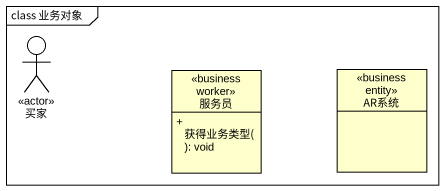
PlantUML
@startuml
mainframe class 业务对象
allowmixing
hide circle
hide empty members
skinparam classAttributeIconSize 0
actor 买家 <<actor>>
class 服务员 <<business worker>> {
  + 获得业务类型(): void
}
class AR系统 <<business entity>>
@enduml
